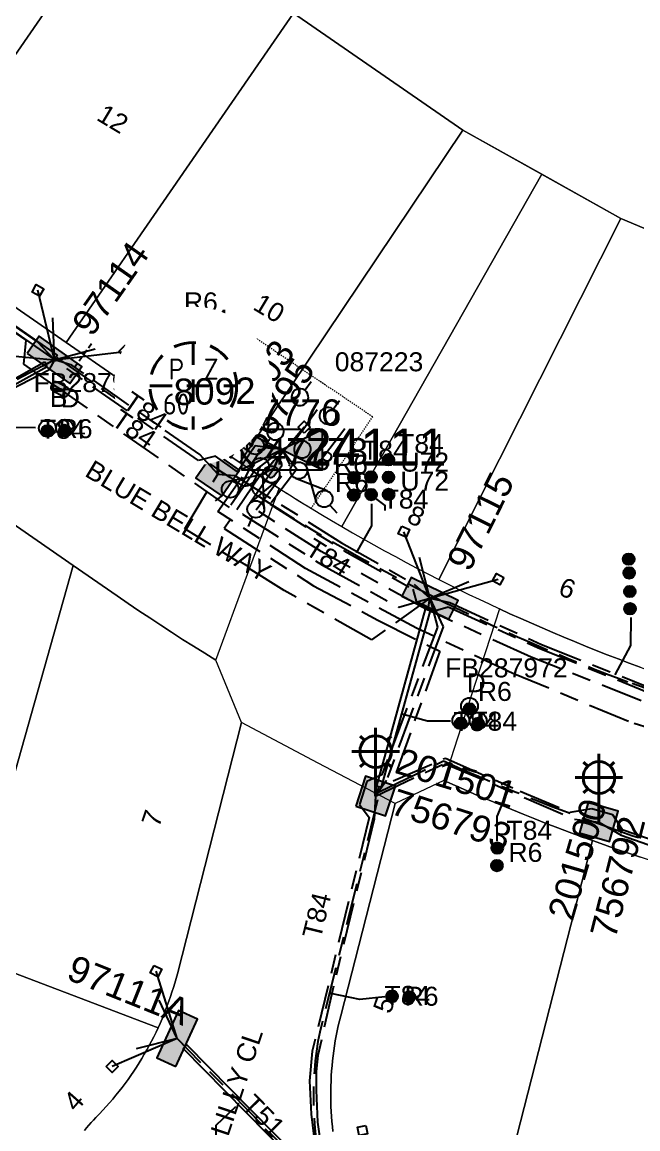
# Model space of a CAD drawing. Header units: metres. Extents: x 282960 to 285195, y 6134329 to 6136665.
# Drawn here: x 283389.7 to 283448.1, y 6135604 to 6135708.7 of the extents above; entities that cross this region are included whole.
import ezdxf
from ezdxf.enums import TextEntityAlignment as Align

# ---------------------------------------------------------------- set-up
doc = ezdxf.new("R2010")
doc.units = ezdxf.units.M
for name, pattern in [('Cable Exist UG', [8.2, 4, -1.2, 1.8, -1.2]), ('Dash', [5, 3, -2]), ('DASHED', [0.75, 0.5, -0.25]), ('HIDDEN', [0.375, 0.25, -0.125]), ('HIDDEN2', [0.1875, 0.125, -0.0625])]:
    doc.linetypes.add(name, pattern=pattern)
doc.layers.get('0').update_dxf_attribs({"color": 6})
for name, color, linetype, lineweight in [('Cadastre Land Parcels_SP_EXT', 9, 'Continuous', 5), ('Cadastre Other Property_SP_EXT', 9, 'HIDDEN', 5), ('Cadastre Roads_SP_EXT', 9, 'Continuous', 5)]:
    doc.layers.add(name, color=color, linetype=linetype, lineweight=lineweight)
for name, color, linetype in [('Duct_SP_EXT', 7, 'Continuous'), ('Equip_HV_EXT', 7, 'Continuous'), ('Equip_LV_EXT', 7, 'Continuous'), ('Equip_SL_EXT', 7, 'Continuous'), ('Equip_SP_SL_EXT', 7, 'Continuous'), ('Mains_HV_EXT', 7, 'Continuous'), ('Mains_LV_EXT', 7, 'Continuous'), ('Mains_SL_EXT', 7, 'Continuous'), ('Services_SP_EXT', 7, 'Continuous'), ('Sub_SP_EXT', 7, 'Continuous'), ('SupportsUG_SP_LV_EXT', 7, 'Continuous'), ('SupportsUG_SP_LV_SL_EXT', 7, 'Continuous'), ('Trench_SP_EXT', 7, 'Continuous')]:
    doc.layers.add(name, color=color, linetype=linetype)
doc.layers.add('UNKNOWN_FEATURES', color=1, linetype='DASHED', plot=False)
doc.styles.add('COLUMN_LABEL', font='arial.ttf')
doc.styles.add('iecARIAL', font='arial.ttf', dxfattribs={"height": 2})
doc.styles.add('IESYMBOL1', font='isocp.shx')
doc.styles.add('POLE_LABEL', font='arial.ttf')
doc.styles.add('SLCP_LABEL', font='arial.ttf', dxfattribs={"height": 3.5})
doc.styles.get("Standard").update_dxf_attribs({"font": 'arial.ttf'})
doc.styles.add('SWITCH_LABEL', font='arial.ttf', dxfattribs={"height": 2.5})

# ---------------------------------------------------------------- blocks, each defined once
blk = doc.blocks.new('SUB_PADMOUNT_EXT')
for points in [[(0, 0), (-3.84, 1.92), (-3.84, -1.92)], [(0, 0), (3.84, 1.92), (3.84, -1.92)]]:
    blk.add_hatch(color=256).paths.add_polyline_path(points)
for p, q in [((3.84, 1.92), (-3.84, -1.92)), ((-3.84, 1.92), (3.84, -1.92))]:
    blk.add_line(p, q)
blk.add_lwpolyline([(-3.84, -1.92), (3.84, -1.92), (3.84, 1.92), (-3.84, 1.92)], close=True)
for tag, height, flags, p in [('ASSET_NUM', 3.5, 8, (2, 2)), ('STREET_CODE', 0.2, 9, (1.5, 0)), ('CONSTRUCTED_VOLTAGE', 0.2, 9, (1.5, -0.2)), ('OPERATING_VOLTAGE', 0.2, 9, (1.5, -0.6)), ('ORIENTATION', 0.2, 9, (1.5, -0.8)), ('OWNED_BY', 0.2, 9, (1.5, -1)), ('NO_PHASES', 0.2, 9, (1.5, -0.4)), ('OPERATED_BY', 0.2, 9, (1.5, -1.2)), ('SECONDARY_VOLTAGE', 0.2, 9, (1.5, -1.6)), ('STATE', 0.2, 9, (1.5, -1.8)), ('MAINTAINED_BY', 0.2, 9, (1.5, -1.4)), ('PARENT', 0.2, 9, (1.5, -2)), ('SUBSTATION_TYPE', 0.2, 9, (1.5, -2.2)), ('STREETNAME', 0.2, 9, (1.5, -3)), ('SUBURB', 0.2, 9, (1.5, -3.2)), ('USAGE', 0.2, 9, (1.5, -2.4)), ('LEGEND', 0.2, 9, (1.5, -2.6)), ('LOCATION', 0.2, 9, (1.5, -2.8)), ('Z', 0.2, 1, (1.5, -3.6)), ('NOTES', 0.2, 9, (1.5, -3.4))]:
    blk.add_attdef(tag, text='', height=height, dxfattribs=dict(flags=flags)).set_placement(p, align=Align.MIDDLE_LEFT)
blk = doc.blocks.new('COLUMN_EXT')
blk.add_hatch(color=256).paths.add_polyline_path([(-1.49, 1.48), (-1.49, -1.49), (1.48, -1.49), (1.48, 1.48)])
blk.add_lwpolyline([(-1.49, -1.49), (1.48, -1.49), (1.48, 1.48), (-1.49, 1.48)], close=True)
for tag, height, style, flags, p in [('ASSET_NUM', 2.5, 'COLUMN_LABEL', 8, (2, 2)), ('STRUCTURE_PLANT_NUMBER', 0.2, 'POLE_LABEL', 9, (1.81, 0.03)), ('STREET_CODE', 0.2, 'COLUMN_LABEL', 9, (1.81, -0.2))]:
    blk.add_attdef(tag, text='', height=height, dxfattribs=dict(style=style, flags=flags)).set_placement(p, align=Align.MIDDLE_LEFT)
at = {"flags": 9}
for tag, p in [('COLUMN_TYPE', (1.81, -0.4)), ('OWNED_BY', (1.81, -0.6)), ('STATE', (1.81, -0.8)), ('USAGE', (1.81, -1)), ('STREETNAME', (1.81, -1.6)), ('SUBURB', (1.81, -1.8)), ('LEGEND', (1.81, -1.2)), ('LOCATION', (1.81, -1.4)), ('NOTES', (1.81, -2))]:
    blk.add_attdef(tag, text='', height=0.2, dxfattribs=at).set_placement(p, align=Align.MIDDLE_LEFT)
at = {"flags": 1}
blk.add_attdef('Z', (1.81, -2.35), '', height=0.2, dxfattribs=at)
blk = doc.blocks.new('PILLAR_EXT')
blk.add_hatch(color=256).paths.add_polyline_path([(-2.475, 0.99), (-2.475, -0.99), (2.475, -0.99), (2.475, 0.99)])
blk.add_lwpolyline([(-2.475, -0.99), (2.475, -0.99), (2.475, 0.99), (-2.475, 0.99)], close=True)
at = {"style": 'iecARIAL', "flags": 8}
blk.add_attdef('ASSET_NUM', (1.5, 3.5), '', height=2.5, dxfattribs=at)
for tag, p, flags in [('OWNED_BY', (0, -0.2), 9), ('STATE', (0, -0.4), 9), ('SUPPORT_TYPE', (0, -0.6), 9), ('USAGE', (0, -0.8), 9), ('LEGEND', (0, -1), 9), ('LOCATION', (0, -1.2), 9), ('STREETNAME', (0, -1.8), 9), ('SUBURB', (0, -2), 1), ('NOTES', (0, -1.4), 9), ('PARENT', (0, -1.6), 9)]:
    blk.add_attdef(tag, p, '', height=0.2, dxfattribs=dict(flags=flags))
blk = doc.blocks.new('DUCT_EXT')
blk.add_circle((0, 0.8), 0.8)
at = {"flags": 1}
blk.add_attdef('Z', (0, 0), '', height=0.2, dxfattribs=at)
at = {"flags": 9}
for tag, p in [('DUCT_CODE', (0, 0)), ('XSECT_TYPE', (0, -0.2)), ('STATE', (0, -0.6)), ('FB_REFERENCE', (0, -0.4)), ('NOTES', (0, -0.8))]:
    blk.add_attdef(tag, text='', height=0.2, dxfattribs=at).set_placement(p, align=Align.MIDDLE_LEFT)
blk = doc.blocks.new('SL_LANTERN_EXT')
at = {"lineweight": 40}
for p, q in [((0, 1.97), (0, 6.47)), ((-1.46, 5.68), (-1.06, 5.28)), ((1.46, 5.68), (1.06, 5.28)), ((-2.25, 4.22), (2.25, 4.22)), ((-1.46, 2.76), (-1.06, 3.16)), ((1.46, 2.76), (1.06, 3.16)), ((0, 0), (0, 2.72))]:
    blk.add_line(p, q, dxfattribs=at)
blk.add_circle((0, 4.22), 1.5, dxfattribs=at)
at = {"style": 'iecARIAL', "flags": 8}
blk.add_attdef('ASSET_NUM', (1.5, 1.5), '', height=2.5, dxfattribs=at)
for tag, p, height, flags in [('CONSTRUCTED_VOLTAGE', (0.98, -0.65), 0.2, 9), ('CONTROL_TYPE', (0.98, -0.85), 0.2, 9), ('LANTERN_PURPOSE', (0.98, -1.05), 0.2, 9), ('LNUMBER', (2.18, -3.25), 2.5, 8), ('OPERATING_VOLTAGE', (0.98, -1.65), 0.2, 9), ('ORIENTATION', (0.98, -1.85), 0.2, 9), ('OWNED_BY', (0.98, -2.05), 0.2, 9), ('STATE', (0.98, -2.25), 0.2, 9), ('LANTERN_TYPE', (0.98, -1.25), 0.2, 9), ('NO_PHASES', (0.98, -1.45), 0.2, 9), ('USAGE', (0.98, -2.45), 0.2, 9), ('CEXIST', (0.98, -2.65), 0.2, 9), ('CNEW', (0.98, -2.85), 0.2, 9), ('CNUMBER', (0.98, -3.05), 0.2, 9), ('CREMOVE', (0.98, -3.25), 0.2, 9), ('CREPLACE', (0.98, -3.45), 0.2, 9), ('LKINGHEIGHT', (0.98, -3.65), 0.2, 9), ('LBRACKET', (0.98, -3.85), 0.2, 9), ('LBRACKETVOCAB', (0.98, -4.05), 0.2, 9), ('LCATEGORY', (0.98, -4.25), 0.2, 9), ('LCHARGE1', (0.98, -4.45), 0.2, 9), ('LCHARGE1PERCENT', (0.98, -4.65), 0.2, 9), ('LCHARGE2', (0.98, -4.85), 0.2, 9), ('LCHARGE2PERCENT', (0.98, -5.05), 0.2, 9), ('LCHARGE3', (0.98, -5.25), 0.2, 9), ('LCHARGE3PERCENT', (0.98, -5.45), 0.2, 9), ('LEXIST', (0.98, -5.65), 0.2, 9), ('LLAMP', (0.98, -5.85), 0.2, 9), ('LLAMPVOCAB', (0.98, -6.05), 0.2, 9), ('LMAST', (0.98, -6.25), 0.2, 9), ('LMASTVOCAB', (0.98, -6.45), 0.2, 9), ('LNEW', (0.98, -6.65), 0.2, 9), ('LANTNUMBER', (0.98, -6.85), 0.2, 9), ('LOUTREACH', (0.98, -7.25), 0.2, 9), ('LOUTREACHVOCAB', (0.98, -7.45), 0.2, 9), ('LRATECODE', (0.98, -7.65), 0.2, 9), ('LREMOVE', (0.98, -7.85), 0.2, 9), ('LREPLACE', (0.98, -8.05), 0.2, 9), ('LTYPE', (0.98, -8.25), 0.2, 9), ('LTYPEVOCAB', (0.98, -8.45), 0.2, 9), ('STREETNAME', (0.98, -9.25), 0.2, 9), ('SUBURB', (0.98, -9.45), 0.2, 1), ('LEGEND', (0.98, -8.65), 0.2, 9), ('LOCATION', (0.98, -8.85), 0.2, 9), ('NOTES', (0.98, -9.05), 0.2, 9)]:
    blk.add_attdef(tag, p, '', height=height, dxfattribs=dict(flags=flags))
blk = doc.blocks.new('CCP_EXT')
at = {"flags": 9}
for tag, p in [('STATE', (0, -1.8)), ('USAGE', (0, -1.2)), ('LEGEND', (0, -1.4)), ('LIFE_SUPPORT', (0, -1.6)), ('NOTES', (0, -2))]:
    blk.add_attdef(tag, text='', height=0.2, dxfattribs=at).set_placement(p, align=Align.MIDDLE_LEFT)
blk.add_wipeout([(0, 0.57), (0.57, 0), (0, -0.57), (-0.57, 0)])
blk.add_lwpolyline([(-0.57, 0), (0, 0.57), (0.57, 0), (0, -0.57), (-0.57, 0)])
at = {"flags": 1}
blk.add_attdef('Z', (0, 0), '', height=0.2, dxfattribs=at)
at = {"flags": 9}
for tag, p in [('CCP_TYPE', (0, 0)), ('CONSTRUCTED_VOLTAGE', (0, -0.2)), ('OPERATING_VOLTAGE', (0, -0.6)), ('ORIENTATION', (0, -0.8)), ('OWNED_BY', (0, -1)), ('NO_PHASES', (0, -0.4))]:
    blk.add_attdef(tag, text='', height=0.2, dxfattribs=at).set_placement(p, align=Align.MIDDLE_LEFT)
blk = doc.blocks.new('LV_STJ_EXT')
h = blk.add_hatch(color=256)
edge = h.paths.add_edge_path()
edge.add_ellipse((-0.59, 0.13), major_axis=(0.226, 0.226), ratio=1, start_angle=45, end_angle=135)
edge.add_line((-0.91, 0.13), (-0.91, -0.13))
edge.add_ellipse((-0.59, -0.13), major_axis=(0.226, 0.226), ratio=1, start_angle=135, end_angle=225)
edge.add_line((-0.59, -0.45), (0.59, -0.45))
edge.add_ellipse((0.59, -0.13), major_axis=(-0.226, 0.226), ratio=1, start_angle=135, end_angle=225)
edge.add_line((0.91, -0.13), (0.91, 0.13))
edge.add_ellipse((0.59, 0.13), major_axis=(-0.226, 0.226), ratio=1, start_angle=225, end_angle=315)
edge.add_line((0.59, 0.45), (-0.59, 0.45))
blk.add_lwpolyline([(-0.91, 0.13), (-0.91, -0.13, 0.414214), (-0.59, -0.45), (0.59, -0.45, 0.414214), (0.91, -0.13), (0.91, 0.13, 0.414214), (0.59, 0.45), (-0.59, 0.45, 0.414214)], format="xyb", close=True)
at = {"flags": 1}
blk.add_attdef('Z', (0, 0), '', height=0.2, dxfattribs=at)
at = {"flags": 9}
for tag, p in [('ORIENTATION', (0, 0)), ('USAGE', (0, -0.2)), ('LEGEND', (0, -0.4)), ('NOTES', (0, -0.6))]:
    blk.add_attdef(tag, text='', height=0.2, dxfattribs=at).set_placement(p, align=Align.MIDDLE_LEFT)
blk = doc.blocks.new('LV_UG_DFUSE_CLOSED_EXT')
for points in [[(1, 0), (0, 0)], [(5.04, 0.73), (2.16, -0.72)], [(5.05, -0.71), (2.16, 0.72)], [(6.2, 0.01), (7.2, 0.01)]]:
    blk.add_lwpolyline(points)
for centre in [(1.8, 0), (5.4, 0.01)]:
    blk.add_circle(centre, 0.8)
at = {"flags": 9}
for tag, p in [('ACTUAL_STATUS', (0, 0)), ('CONSTRUCTED_VOLTAGE', (0, -0.2)), ('OPERATING_VOLTAGE', (0, -0.6)), ('ORIENTATION', (0, -0.8)), ('STATE', (0, -1)), ('NO_PHASES', (0, -0.4)), ('SWITCH_TYPE', (0, -1.2)), ('USAGE', (0, -1.4)), ('NOTES', (0, -1.6))]:
    blk.add_attdef(tag, text='', height=0.2, dxfattribs=at).set_placement(p, align=Align.MIDDLE_LEFT)
at = {"flags": 1}
blk.add_attdef('Z', (0, 0), '', height=0.2, dxfattribs=at)
blk = doc.blocks.new('SWG_HOLEC_SU_EXT')
blk.add_line((1.8, -2), (5.8, -2))
for points in [[(1, 0), (0, 0)], [(6.6, 0), (7.6, 0)]]:
    blk.add_lwpolyline(points)
for points in [[(1.8, -0.8, 1), (1.8, 0.8, 1)], [(5.8, -0.8, 1), (5.8, 0.8, 1)]]:
    blk.add_lwpolyline(points, format="xyb", close=True)
at = {"style": 'SWITCH_LABEL', "flags": 8}
blk.add_attdef('ASSET_NUM', text='', height=2.5, rotation=179.9544, dxfattribs=at).set_placement((-2.4, 0), align=Align.MIDDLE_LEFT)
at = {"flags": 1}
blk.add_attdef('Z', (0, 0), '', height=0.2, dxfattribs=at)
at = {"flags": 9}
for tag, p in [('ACTUAL_STATUS', (0, -0.4)), ('CONSTRUCTED_VOLTAGE', (0, -0.6)), ('OPERATING_VOLTAGE', (0, -1)), ('NO_PHASES', (0, -0.8)), ('ORIENTATION', (0, -1.2)), ('OWNED_BY', (0, -1.4)), ('STATE', (0, -1.8)), ('SWITCH_TYPE', (0, -2)), ('PARENT', (0, -1.6)), ('STREETNAME', (0, -2.6)), ('SUBURB', (0, -2.8)), ('USAGE', (0, -2.2)), ('LOCATION', (0, -2.4)), ('NOTES', (0, -3))]:
    blk.add_attdef(tag, text='', height=0.2, dxfattribs=at).set_placement(p, align=Align.MIDDLE_LEFT)
at = {"style": 'SWITCH_LABEL', "flags": 9}
blk.add_attdef('STREET_CODE', text='', height=0.2, dxfattribs=at).set_placement((0, -0.2), align=Align.MIDDLE_LEFT)
blk = doc.blocks.new('CABLE_LARGE_EXT')
h = blk.add_hatch(color=256)
edge = h.paths.add_edge_path()
edge.add_arc((0, 0.55), 0.55, 0, 360)
blk.add_circle((0, 0.55), 0.55)
at = {"flags": 1}
blk.add_attdef('Z', (0, 0), '', height=0.2, dxfattribs=at)
at = {"flags": 9}
for tag, p in [('COND_CODE', (0, 0)), ('STATE', (0, -0.4)), ('XSECT_SIZE', (0, -0.6)), ('FB_REFERENCE', (0, -0.2)), ('NOTES', (0, -0.8))]:
    blk.add_attdef(tag, text='', height=0.2, dxfattribs=at).set_placement(p, align=Align.MIDDLE_LEFT)
blk = doc.blocks.new('SLCP_ZELL_EXT')
blk.add_wipeout([(-0.24, 7.5), (-0.71, 7.47), (-1.17, 7.41), (-1.64, 7.32), (-2.09, 7.21), (-2.54, 7.06), (-2.98, 6.89), (-3.41, 6.69), (-3.82, 6.46), (-4.22, 6.21), (-4.6, 5.93), (-4.96, 5.63), (-5.31, 5.31), (-5.63, 4.96), (-5.93, 4.6), (-6.21, 4.22), (-6.46, 3.82), (-6.69, 3.41), (-6.89, 2.98), (-7.06, 2.54), (-7.21, 2.09), (-7.32, 1.64), (-7.41, 1.17), (-7.47, 0.71), (-7.5, 0.24), (-7.5, -0.24), (-7.47, -0.71), (-7.41, -1.17), (-7.32, -1.64), (-7.21, -2.09), (-7.06, -2.54), (-6.89, -2.98), (-6.69, -3.41), (-6.46, -3.82), (-6.21, -4.22), (-5.93, -4.6), (-5.63, -4.96), (-5.31, -5.31), (-4.96, -5.63), (-4.6, -5.93), (-4.22, -6.21), (-3.82, -6.46), (-3.41, -6.69), (-2.98, -6.89), (-2.54, -7.06), (-2.09, -7.21), (-1.64, -7.32), (-1.17, -7.41), (-0.71, -7.47), (-0.24, -7.5), (0.24, -7.5), (0.71, -7.47), (1.17, -7.41), (1.64, -7.32), (2.09, -7.21), (2.54, -7.06), (2.98, -6.89), (3.41, -6.69), (3.82, -6.46), (4.22, -6.21), (4.6, -5.93), (4.96, -5.63), (5.31, -5.31), (5.63, -4.96), (5.93, -4.6), (6.21, -4.22), (6.46, -3.82), (6.69, -3.41), (6.89, -2.98), (7.06, -2.54), (7.21, -2.09), (7.32, -1.64), (7.41, -1.17), (7.47, -0.71), (7.5, -0.24), (7.5, 0.24), (7.47, 0.71), (7.41, 1.17), (7.32, 1.64), (7.21, 2.09), (7.06, 2.54), (6.89, 2.98), (6.69, 3.41), (6.46, 3.82), (6.21, 4.22), (5.93, 4.6), (5.63, 4.96), (5.31, 5.31), (4.96, 5.63), (4.6, 5.93), (4.22, 6.21), (3.82, 6.46), (3.41, 6.69), (2.98, 6.89), (2.54, 7.06), (2.09, 7.21), (1.64, 7.32), (1.17, 7.41), (0.71, 7.47), (0.24, 7.5)])
at = {"linetype": 'Dash', "lineweight": 40, "ltscale": 0.7}
for p, q in [((0, 4.11), (0, -4.11)), ((-4.11, 0), (4.11, 0))]:
    blk.add_line(p, q, dxfattribs=at)
blk.add_circle((0, 0), 4.11, dxfattribs=at)
at = {"lineweight": 40, "style": 'IESYMBOL1'}
for s, p in [('P', (-1.6, 0)), ('Z', (1.7, 0)), ('60', (-1.61, -3.31))]:
    blk.add_text(s, height=2, dxfattribs=at).set_placement(p, align=Align.BOTTOM_CENTER)
at = {"style": 'SLCP_LABEL'}
for tag, height, flags, p in [('ASSET_NUM', 2.5, 8, (2, 2)), ('STREET_CODE', 0.2, 9, (0, -0.2))]:
    blk.add_attdef(tag, text='', height=height, dxfattribs=dict(at, flags=flags)).set_placement(p, align=Align.MIDDLE_LEFT)
at = {"flags": 1}
blk.add_attdef('Z', (0, 0), '', height=0.2, dxfattribs=at)
at = {"flags": 9}
for tag, p in [('CONSTRUCTED_VOLTAGE', (0, -0.4)), ('CONTROL_TYPE', (0, -0.6)), ('OPERATING_VOLTAGE', (0, -1)), ('NO_PHASES', (0, -0.8)), ('ORIENTATION', (0, -1.2)), ('OWNED_BY', (0, -1.4)), ('STATE', (0, -2)), ('USAGE', (0, -1.6)), ('LOCATION', (0, -1.8)), ('NOTES', (0, -2.2))]:
    blk.add_attdef(tag, text='', height=0.2, dxfattribs=at).set_placement(p, align=Align.MIDDLE_LEFT)

msp = doc.modelspace()

# ---------------------------------------------------------------- linework, layer by layer
at = {"layer": 'Cadastre Land Parcels_SP_EXT', "linetype": 'Continuous'}
for points in [[(283361.88, 6135700.54), (283377.9, 6135689.47), (283399.46, 6135720.68), (283383.44, 6135731.75), (283361.88, 6135700.54)], [(283377.9, 6135689.47), (283393.91, 6135678.39), (283415.47, 6135709.6), (283399.46, 6135720.68), (283377.9, 6135689.47)], [(283431.49, 6135698.52), (283415.47, 6135709.6), (283393.91, 6135678.39), (283408.4, 6135668.37), (283409.37, 6135667.7), (283410.36, 6135667.04), (283431.49, 6135698.52)], [(283438.99, 6135694.33), (283431.49, 6135698.52), (283410.36, 6135667.04), (283411.29, 6135666.42), (283412.22, 6135665.8), (283413.16, 6135665.19), (283414.1, 6135664.59), (283415.08, 6135663.97), (283416.07, 6135663.36), (283417.06, 6135662.75), (283418.05, 6135662.15), (283419.05, 6135661.56), (283420.05, 6135660.97), (283438.99, 6135694.33)], [(283446.48, 6135690.13), (283438.99, 6135694.33), (283420.05, 6135660.97), (283421.05, 6135660.39), (283422.06, 6135659.81), (283423.07, 6135659.24), (283424.09, 6135658.68), (283425.11, 6135658.13), (283426.13, 6135657.58), (283427.16, 6135657.04), (283428.19, 6135656.51), (283429.22, 6135655.98), (283446.48, 6135690.13)], [(283462.33, 6135683.48), (283446.48, 6135690.13), (283429.22, 6135655.98), (283430.17, 6135655.5), (283431.12, 6135655.03), (283432.08, 6135654.56), (283433.04, 6135654.1), (283434, 6135653.65), (283434.97, 6135653.2), (283435.97, 6135652.73), (283436.99, 6135652.27), (283438, 6135651.82), (283439.02, 6135651.38), (283440.04, 6135650.94), (283441.07, 6135650.51), (283442.09, 6135650.09), (283443.12, 6135649.67), (283444.15, 6135649.25), (283445.19, 6135648.85), (283446.22, 6135648.45), (283447.26, 6135648.06), (283448.3, 6135647.67), (283449.35, 6135647.29), (283462.33, 6135683.48)], [(283368.29, 6135626.52), (283384.18, 6135620.51), (283394.58, 6135657.3), (283378.95, 6135668.11), (283369.46, 6135631.11), (283368.29, 6135626.52)], [(283402.82, 6135613.94), (283403, 6135614.36), (283403.17, 6135614.77), (283403.34, 6135615.19), (283403.5, 6135615.62), (283403.65, 6135616.04), (283403.8, 6135616.47), (283403.94, 6135616.9), (283404.08, 6135617.33), (283404.21, 6135617.76), (283404.33, 6135618.2), (283404.45, 6135618.64), (283410.54, 6135642.42), (283408.1, 6135648.34), (283407.04, 6135648.98), (283405.99, 6135649.64), (283404.95, 6135650.3), (283403.9, 6135650.97), (283402.87, 6135651.64), (283401.83, 6135652.33), (283400.8, 6135653.01), (283399.78, 6135653.71), (283398.76, 6135654.41), (283394.58, 6135657.3), (283384.18, 6135620.51), (283402.63, 6135613.53), (283402.82, 6135613.94)], [(283456.88, 6135605.31), (283461, 6135625.95), (283459.83, 6135626.25), (283458.67, 6135626.56), (283457.52, 6135626.88), (283456.36, 6135627.21), (283455.21, 6135627.54), (283454.05, 6135627.88), (283452.9, 6135628.23), (283451.76, 6135628.58), (283450.61, 6135628.94), (283449.47, 6135629.31), (283448.33, 6135629.68), (283447.19, 6135630.06), (283446.05, 6135630.45), (283444.92, 6135630.85), (283443.79, 6135631.25), (283434.59, 6135595.37), (283453.93, 6135590.52), (283456.88, 6135605.31)]]:
    msp.add_lwpolyline(points, close=True, dxfattribs=at)
for points in [[(283415.47, 6135709.6), (283431.49, 6135698.52), (283446.48, 6135690.13), (283462.33, 6135683.48)], [(283415.47, 6135709.6), (283431.49, 6135698.52), (283446.48, 6135690.13), (283462.33, 6135683.48)], [(283434.59, 6135595.37), (283443.79, 6135631.25), (283443.79, 6135631.25), (283442.69, 6135631.65), (283441.59, 6135632.05), (283440.5, 6135632.47), (283439.41, 6135632.88), (283438.32, 6135633.31), (283437.23, 6135633.74), (283436.15, 6135634.18), (283435.07, 6135634.62), (283433.99, 6135635.07), (283432.91, 6135635.53), (283431.84, 6135635.99), (283430.77, 6135636.46), (283429.7, 6135636.94), (283425.08, 6135634.75), (283419.93, 6135614.64), (283419.81, 6135614.17), (283419.7, 6135613.71), (283419.6, 6135613.24), (283419.51, 6135612.77), (283419.42, 6135612.29), (283419.35, 6135611.82), (283419.28, 6135611.35), (283419.21, 6135610.87), (283419.16, 6135610.39), (283419.11, 6135609.92), (283419.07, 6135609.44), (283419.04, 6135608.96), (283419.02, 6135608.48), (283419, 6135608), (283418.99, 6135607.52), (283418.99, 6135607.04), (283419, 6135606.56), (283419.01, 6135606.08), (283419.03, 6135605.6), (283419.06, 6135605.12), (283419.1, 6135604.65), (283419.14, 6135604.17), (283419.2, 6135603.69)], [(283395.65, 6135603.79), (283395.85, 6135604.05), (283396.06, 6135604.3), (283396.28, 6135604.55), (283396.51, 6135604.79), (283396.73, 6135605.03), (283397.06, 6135605.37), (283397.39, 6135605.71), (283397.71, 6135606.06), (283398.02, 6135606.42), (283398.33, 6135606.77), (283398.63, 6135607.14), (283398.93, 6135607.51), (283399.22, 6135607.88), (283399.5, 6135608.26), (283399.78, 6135608.64), (283400.05, 6135609.02), (283400.32, 6135609.41), (283400.58, 6135609.81), (283400.83, 6135610.21), (283401.08, 6135610.61), (283401.32, 6135611.02), (283401.55, 6135611.43), (283401.78, 6135611.84), (283402, 6135612.26), (283402.22, 6135612.68), (283402.43, 6135613.1), (283402.63, 6135613.53), (283384.18, 6135620.51)]]:
    msp.add_lwpolyline(points, dxfattribs=at)
at = {"layer": 'Cadastre Roads_SP_EXT', "linetype": 'Continuous'}
msp.add_lwpolyline([(283448.3, 6135647.67), (283447.26, 6135648.06), (283446.22, 6135648.45), (283445.19, 6135648.85), (283444.15, 6135649.25), (283443.12, 6135649.67), (283442.09, 6135650.09), (283441.07, 6135650.51), (283440.04, 6135650.94), (283439.02, 6135651.38), (283438, 6135651.82), (283436.99, 6135652.27), (283435.97, 6135652.73), (283434.97, 6135653.2), (283432.32, 6135645.05), (283429.7, 6135636.94), (283430.77, 6135636.46), (283431.84, 6135635.99), (283432.91, 6135635.53), (283433.99, 6135635.07), (283435.07, 6135634.62), (283436.15, 6135634.18), (283437.23, 6135633.74), (283438.32, 6135633.31), (283439.41, 6135632.88), (283440.5, 6135632.47), (283441.59, 6135632.05), (283442.69, 6135631.65), (283443.79, 6135631.25), (283444.92, 6135630.85), (283446.05, 6135630.45), (283447.19, 6135630.06), (283448.33, 6135629.68)], dxfattribs=at)
at = {"layer": 'Duct_SP_EXT'}
for p, q in [((283380.8, 6135670.4), (283391.87, 6135676.56)), ((283391.87, 6135676.56), (283391.99, 6135676.35)), ((283392.82, 6135676.81), (283392.96, 6135677.01)), ((283393.09, 6135677.21), (283392.96, 6135677.01)), ((283381.03, 6135669.98), (283392.11, 6135676.14)), ((283392.11, 6135676.14), (283391.99, 6135676.35)), ((283423.35, 6135636.42), (283427.98, 6135653.17)), ((283423.81, 6135636.29), (283428.44, 6135653.04)), ((283427.98, 6135653.17), (283428.21, 6135653.1)), ((283428.44, 6135653.04), (283428.21, 6135653.1)), ((283423.35, 6135636.42), (283423.58, 6135636.35)), ((283423.81, 6135636.29), (283423.58, 6135636.35)), ((283405.01, 6135611.57), (283405.18, 6135611.74)), ((283417.09, 6135599.32), (283405.01, 6135611.57)), ((283405.35, 6135611.91), (283405.18, 6135611.74)), ((283417.43, 6135599.66), (283405.35, 6135611.91))]:
    msp.add_line(p, q, dxfattribs=at)
for points in [[(283404.08, 6135676.62), (283404.06, 6135673.79), (283402.09, 6135670.95)], [(283391.01, 6135670.34), (283388.04, 6135670.35), (283386.67, 6135672.87)], [(283422.85, 6135663.13), (283422.84, 6135661.06), (283421.41, 6135658.49)], [(283424.13, 6135662.5), (283424.13, 6135662.97), (283423.27, 6135663.62)], [(283447.41, 6135652.37), (283447.39, 6135649.73), (283445.91, 6135646.93)], [(283430.33, 6135642.55), (283428.15, 6135642.56), (283425.97, 6135643.16), (283425.8, 6135643.23)], [(283434.77, 6135631.21), (283434.77, 6135633.54), (283435.83, 6135636.08)], [(283424.12, 6135616.44), (283421.74, 6135616.19), (283419, 6135616.78)], [(283408.13, 6135601.88), (283408.14, 6135604.3), (283409.99, 6135606.07)]]:
    msp.add_lwpolyline(points, dxfattribs=at)
at = {"layer": 'Mains_LV_EXT', "linetype": 'Cable Exist UG'}
for points in [[(283392.8, 6135676.76), (283392.26, 6135675.8), (283380.17, 6135669.46)], [(283388.76, 6135677.14), (283392.8, 6135676.76)], [(283418.2, 6135598.54), (283404.42, 6135612.51)]]:
    msp.add_lwpolyline(points, dxfattribs=at)
at = {"layer": 'Mains_SL_EXT', "linetype": 'Cable Exist UG'}
for points in [[(283392.8, 6135676.76), (283380.87, 6135670.5), (283380.17, 6135669.46)], [(283428.39, 6135654.19), (283429.63, 6135651.5), (283424.27, 6135636.94), (283423.24, 6135635.46)], [(283428.39, 6135654.19), (283430.28, 6135653.78), (283438.97, 6135649.81), (283448.95, 6135645.85), (283461.63, 6135641.75), (283472.14, 6135639.34), (283473.34, 6135638.53)], [(283423.24, 6135635.46), (283429.78, 6135638.56), (283442.1, 6135633.29), (283444.4, 6135633)], [(283444.4, 6135633), (283446.51, 6135631.75), (283452.03, 6135629.84), (283458.05, 6135628.25), (283461.44, 6135627.85)]]:
    msp.add_lwpolyline(points, dxfattribs=at)
at = {"layer": 'Trench_SP_EXT', "linetype": 'Cable Exist UG'}
for points in [[(283392.8, 6135676.76), (283392.63, 6135680.88)], [(283392.8, 6135676.76), (283397.24, 6135677.96)], [(283391.63, 6135676.15), (283392.8, 6135676.76)], [(283428.39, 6135654.19), (283427.23, 6135658.7)], [(283428.39, 6135654.19), (283432.57, 6135655.99)], [(283428.21, 6135653.1), (283428.39, 6135654.19)], [(283423.24, 6135635.46), (283423.58, 6135636.35)], [(283404.42, 6135612.51), (283402.44, 6135616.75)], [(283404.42, 6135612.51), (283399.97, 6135611.39)], [(283405.44, 6135611.47), (283404.42, 6135612.51)]]:
    msp.add_lwpolyline(points, dxfattribs=at)
for points in [[(283408.47, 6135666.27), (283409.41, 6135665.64), (283410.55, 6135664.87), (283410.55, 6135664.87, 0.360392), (283411.82, 6135665.47)], [(283473.28, 6135638.76, -0.035469), (283448.78, 6135645.69), (283448.78, 6135645.69), (283447.55, 6135646.13), (283447.55, 6135646.13, -0.029008), (283428.46, 6135654.47)], [(283423.1, 6135635.64), (283424.35, 6135636.24), (283429.68, 6135638.8), (283430.4, 6135638.47), (283430.4, 6135638.47, 0.01947), (283444.36, 6135632.85)], [(283444.36, 6135632.85, 0.023104), (283461.42, 6135627.58)]]:
    msp.add_lwpolyline(points, format="xyb", dxfattribs=at)
at = {"layer": 'UNKNOWN_FEATURES'}
msp.add_lwpolyline([(283396.31, 6135678.28), (283394.78, 6135676.13)], dxfattribs=at)

# ---------------------------------------------------------------- block references
at = {"layer": 'Duct_SP_EXT'}
for name, p in [('CABLE_LARGE_EXT', (283404.13, 6135680.34)), ('CABLE_LARGE_EXT', (283404.03, 6135678.67)), ('CABLE_LARGE_EXT', (283404.07, 6135676.92)), ('DUCT_EXT', (283392.13, 6135669.49)), ('CABLE_LARGE_EXT', (283392.13, 6135669.49)), ('DUCT_EXT', (283393.78, 6135669.51)), ('CABLE_LARGE_EXT', (283393.79, 6135669.53)), ('CABLE_LARGE_EXT', (283424.46, 6135666.75)), ('CABLE_LARGE_EXT', (283421.18, 6135665.06)), ('CABLE_LARGE_EXT', (283422.81, 6135665.12)), ('CABLE_LARGE_EXT', (283424.46, 6135665.1)), ('CABLE_LARGE_EXT', (283421.17, 6135663.41)), ('CABLE_LARGE_EXT', (283422.82, 6135663.46)), ('CABLE_LARGE_EXT', (283424.47, 6135663.47)), ('CABLE_LARGE_EXT', (283447.23, 6135657.34)), ('CABLE_LARGE_EXT', (283447.27, 6135656.04)), ('CABLE_LARGE_EXT', (283447.33, 6135654.28)), ('CABLE_LARGE_EXT', (283447.35, 6135652.65)), ('DUCT_EXT', (283432.14, 6135643.17)), ('CABLE_LARGE_EXT', (283432.14, 6135643.17)), ('DUCT_EXT', (283431.31, 6135641.81)), ('CABLE_LARGE_EXT', (283431.31, 6135641.81)), ('DUCT_EXT', (283432.96, 6135641.79)), ('CABLE_LARGE_EXT', (283432.96, 6135641.79)), ('CABLE_LARGE_EXT', (283434.77, 6135629.99)), ('CABLE_LARGE_EXT', (283434.74, 6135628.33)), ('CABLE_LARGE_EXT', (283424.8, 6135615.95)), ('CABLE_LARGE_EXT', (283426.44, 6135615.9))]:
    msp.add_blockref(name, p, dxfattribs=at)
at = {"layer": 'Equip_LV_EXT'}
for name, p, rotation in [('LV_STJ_EXT', (283393.35, 6135673.98), 332.1857061688447), ('LV_UG_DFUSE_CLOSED_EXT', (283413.63, 6135668.34), 171.1506833909583), ('LV_UG_DFUSE_CLOSED_EXT', (283413.76, 6135667.77), 217.1073526668306), ('LV_UG_DFUSE_CLOSED_EXT', (283414.76, 6135667.63), 311.7357808640536), ('LV_UG_DFUSE_CLOSED_EXT', (283414.08, 6135667.55), 245.865656115049), ('LV_STJ_EXT', (283413.58, 6135666.47), 231.7273943942971)]:
    msp.add_blockref(name, p, dxfattribs=dict(at, rotation=rotation))
at = {"layer": 'Equip_SP_SL_EXT'}
ref = msp.add_blockref('SL_LANTERN_EXT', (283408.28, 6135665.95), dxfattribs=at)
ref.add_attrib('ASSET_NUM', '201503', dxfattribs={"layer": '0', "height": 2.5, "rotation": 55.8155, "style": 'iecARIAL'}).set_placement((283409.78, 6135667.45), align=Align.BOTTOM_LEFT)
ref = msp.add_blockref('SL_LANTERN_EXT', (283423.24, 6135635.46), dxfattribs=at)
ref.add_attrib('ASSET_NUM', '201501', dxfattribs={"layer": '0', "height": 2.5, "rotation": 343.0392, "style": 'iecARIAL'}).set_placement((283424.74, 6135636.96), align=Align.BOTTOM_LEFT)
ref = msp.add_blockref('SL_LANTERN_EXT', (283444.4, 6135633), dxfattribs=at)
ref.add_attrib('ASSET_NUM', '201500', dxfattribs={"layer": '0', "height": 2.5, "rotation": 73.7077, "style": 'iecARIAL'}).set_placement((283445.9, 6135634.5), align=Align.BOTTOM_RIGHT)
at = {"layer": 'Sub_SP_EXT'}
ref = msp.add_blockref('SUB_PADMOUNT_EXT', (283414.37, 6135668.26), dxfattribs=at)
ref.add_attrib('ASSET_NUM', '24111', dxfattribs={"layer": '0', "height": 3.5}).set_placement((283416.37, 6135668.51), align=Align.MIDDLE_LEFT)
at = {"layer": 'SupportsUG_SP_LV_EXT'}
ref = msp.add_blockref('PILLAR_EXT', (283392.8, 6135676.76), dxfattribs=dict(at, rotation=324.7652878072042))
ref.add_attrib('ASSET_NUM', '97114', dxfattribs={"layer": '0', "height": 2.5, "rotation": 55.0726, "style": 'iecARIAL'}).set_placement((283394.3, 6135680.26), align=Align.TOP_LEFT)
ref = msp.add_blockref('PILLAR_EXT', (283428.39, 6135654.19), dxfattribs=dict(at, rotation=333.7723878610682))
ref.add_attrib('ASSET_NUM', '97115', dxfattribs={"layer": '0', "height": 2.5, "rotation": 63.5491, "style": 'iecARIAL'}).set_placement((283429.89, 6135657.69), align=Align.TOP_LEFT)
ref = msp.add_blockref('PILLAR_EXT', (283404.42, 6135612.51), dxfattribs=dict(at, rotation=65.40856067017141))
ref.add_attrib('ASSET_NUM', '97111A', dxfattribs={"layer": '0', "height": 2.5, "rotation": 338.1508, "style": 'iecARIAL'}).set_placement((283405.92, 6135616.01), align=Align.TOP_RIGHT)
at = {"layer": 'SupportsUG_SP_LV_SL_EXT'}
ref = msp.add_blockref('COLUMN_EXT', (283408.28, 6135665.95), dxfattribs=dict(at, rotation=55.59574888358723))
ref.add_attrib('ASSET_NUM', '756795', dxfattribs={"layer": '0', "height": 2.5, "rotation": 57.4925, "style": 'COLUMN_LABEL'}).set_placement((283410.28, 6135666.7), align=Align.MIDDLE_LEFT)
ref = msp.add_blockref('COLUMN_EXT', (283423.24, 6135635.46), dxfattribs=dict(at, rotation=341.7645325853549))
ref.add_attrib('ASSET_NUM', '756793', dxfattribs={"layer": '0', "height": 2.5, "rotation": 342.3428, "style": 'COLUMN_LABEL'}).set_placement((283425.24, 6135636.21), align=Align.TOP_LEFT)
ref = msp.add_blockref('COLUMN_EXT', (283444.4, 6135633), dxfattribs=dict(at, rotation=254.1072398535623))
ref.add_attrib('ASSET_NUM', '756792', dxfattribs={"layer": '0', "height": 2.5, "rotation": 75.7355, "style": 'COLUMN_LABEL'}).set_placement((283446.4, 6135633.75), align=Align.TOP_RIGHT)

# ---------------------------------------------------------------- texts
at = {"layer": 'Cadastre Land Parcels_SP_EXT'}
for s, rotation, p in [('12', 329.0766, (283396.68, 6135699.53)), ('10', 329.0697, (283411.5, 6135681.6)), ('8', 331.5948, (283417.36, 6135666.76)), ('8', 334.7029, (283426.07, 6135661.46)), ('6', 339.2442, (283440.44, 6135654.55)), ('7', 71.1206, (283402.7, 6135632.4)), ('5', 71.1221, (283424.64, 6135614.75)), ('4', 48.4835, (283394.84, 6135605.48))]:
    msp.add_text(s, height=1.8, rotation=rotation, dxfattribs=at).set_placement(p)
at = {"layer": 'Cadastre Other Property_SP_EXT'}
msp.add_text('087223', height=1.8, dxfattribs=at).set_placement((283419.37, 6135675.68))
at = {"layer": 'Cadastre Roads_SP_EXT'}
for s, rotation, p in [('BLUE BELL WAY', 329.0817, (283395.57, 6135665.82)), ('ROCK LILLY CL', 71.512, (283406.74, 6135595.59))]:
    msp.add_text(s, height=1.8, rotation=rotation, dxfattribs=at).set_placement(p)
at = {"layer": 'Duct_SP_EXT'}
for s, p in [('R6', (283405.07, 6135681.35)), ('T84', (283404.98, 6135679.72)), ('T84', (283405.16, 6135678.01)), ('FB287972', (283390.83, 6135673.71)), ('B', (283392.36, 6135672.31)), ('D', (283393.4, 6135672.26)), ('T84', (283391.43, 6135669.29)), ('R6', (283393.2, 6135669.35)), ('T84', (283421.95, 6135667.31)), ('T84', (283425.37, 6135667.93)), ('U72', (283425.59, 6135666.18)), ('R6', (283419.29, 6135665.97)), ('R6', (283419.38, 6135664.25)), ('U72', (283425.59, 6135664.38)), ('T84', (283423.9, 6135662.68)), ('FB287972', (283429.83, 6135646.7)), ('D', (283431.87, 6135645.29)), ('R6', (283432.93, 6135644.47)), ('T84', (283430.61, 6135641.62)), ('T84', (283432.31, 6135641.65)), ('T84', (283435.64, 6135631.32)), ('R6', (283435.83, 6135629.23)), ('T84', (283424.08, 6135615.69)), ('R6', (283425.99, 6135615.61))]:
    msp.add_text(s, height=1.8, dxfattribs=at).set_placement(p)
at = {"layer": 'Mains_LV_EXT'}
for s, rotation, p in [('T84', 327.7244, (283416.43, 6135658.45)), ('T84', 76.2706, (283418.02, 6135621.84)), ('T51', 314.7347, (283410.48, 6135606.11))]:
    msp.add_text(s, height=1.8, rotation=rotation, dxfattribs=at).set_placement(p)

# ---------------------------------------------------------------- next in the draw order: block references
at = {"layer": 'Services_SP_EXT'}
for p, rotation in [((283391.23, 6135683.33), 194.73068976439), ((283416.47, 6135670.4), 90.0000000000002), ((283425.92, 6135660.49), 291.7723876742456), ((283434.85, 6135656), 195.7723875855836), ((283402.43, 6135618.89), 287.4085607675367), ((283422, 6135603.8), 235.4716579765906)]:
    msp.add_blockref('CCP_EXT', p, dxfattribs=dict(at, rotation=rotation))
for p in [(283399.48, 6135677.55), (283398.26, 6135609.85)]:
    msp.add_blockref('CCP_EXT', p, dxfattribs=at)

# ---------------------------------------------------------------- next in the draw order: linework, layer by layer
at = {"layer": 'Cadastre Other Property_SP_EXT', "linetype": 'HIDDEN2'}
msp.add_lwpolyline([(283422.96, 6135671.37), (283411.86, 6135678.82), (283405.96, 6135670.06), (283410.36, 6135667.04), (283410.36, 6135667.04, 0.011643), (283417.14, 6135662.7), (283417.14, 6135662.7), (283422.96, 6135671.37)], format="xyb", close=True, dxfattribs=at)
at = {"layer": 'Cadastre Roads_SP_EXT', "linetype": 'Continuous'}
for points in [[(283378.95, 6135668.11), (283394.58, 6135657.3), (283398.76, 6135654.41), (283399.78, 6135653.71), (283400.8, 6135653.01), (283401.83, 6135652.33), (283402.87, 6135651.64), (283403.9, 6135650.97), (283404.95, 6135650.3), (283405.99, 6135649.64), (283407.04, 6135648.98), (283408.1, 6135648.34), (283411.1, 6135656.46), (283411.1, 6135656.46), (283414.1, 6135664.59), (283413.16, 6135665.19), (283412.22, 6135665.8), (283411.29, 6135666.42), (283410.36, 6135667.04), (283409.37, 6135667.7), (283408.4, 6135668.37), (283393.91, 6135678.39), (283377.9, 6135689.47)], [(283419.2, 6135603.69), (283419.14, 6135604.17), (283419.1, 6135604.65), (283419.06, 6135605.12), (283419.03, 6135605.6), (283419.01, 6135606.08), (283419, 6135606.56), (283418.99, 6135607.04), (283418.99, 6135607.52), (283419, 6135608), (283419.02, 6135608.48), (283419.04, 6135608.96), (283419.07, 6135609.44), (283419.11, 6135609.92), (283419.16, 6135610.39), (283419.21, 6135610.87), (283419.28, 6135611.35), (283419.35, 6135611.82), (283419.42, 6135612.29), (283419.51, 6135612.77), (283419.6, 6135613.24), (283419.7, 6135613.71), (283419.81, 6135614.17), (283419.93, 6135614.64), (283425.08, 6135634.75), (283417.81, 6135638.58), (283410.54, 6135642.42), (283404.45, 6135618.64), (283404.33, 6135618.2), (283404.21, 6135617.76), (283404.08, 6135617.33), (283403.94, 6135616.9), (283403.8, 6135616.47), (283403.65, 6135616.04), (283403.5, 6135615.62), (283403.34, 6135615.19), (283403.17, 6135614.77), (283403, 6135614.36), (283402.82, 6135613.94), (283402.63, 6135613.53), (283402.43, 6135613.1), (283402.22, 6135612.68), (283402, 6135612.26), (283401.78, 6135611.84), (283401.55, 6135611.43), (283401.32, 6135611.02), (283401.08, 6135610.61), (283400.83, 6135610.21), (283400.58, 6135609.81), (283400.32, 6135609.41), (283400.05, 6135609.02), (283399.78, 6135608.64), (283399.5, 6135608.26), (283399.22, 6135607.88), (283398.93, 6135607.51), (283398.63, 6135607.14), (283398.33, 6135606.77), (283398.02, 6135606.42), (283397.71, 6135606.06), (283397.39, 6135605.71), (283397.06, 6135605.37), (283396.73, 6135605.03), (283396.51, 6135604.79), (283396.28, 6135604.55), (283396.06, 6135604.3), (283395.85, 6135604.05), (283395.65, 6135603.79)]]:
    msp.add_lwpolyline(points, dxfattribs=at)
at = {"layer": 'Duct_SP_EXT'}
for p, q in [((283392.82, 6135676.81), (283376.81, 6135687.89)), ((283393.09, 6135677.21), (283377.08, 6135688.29))]:
    msp.add_line(p, q, dxfattribs=at)
at = {"layer": 'Mains_LV_EXT', "linetype": 'Cable Exist UG'}
for points in [[(283393.35, 6135673.98), (283392.75, 6135674.38), (283392.75, 6135674.38), (283389.9, 6135676.35), (283390.12, 6135678.62), (283390.12, 6135678.62), (283376.78, 6135687.85), (283362.9, 6135697.49), (283360.82, 6135698.91)], [(283428.39, 6135654.19), (283422.86, 6135650.26), (283414.58, 6135654.92), (283405.16, 6135660.77), (283408.28, 6135665.95)], [(283428.39, 6135654.19), (283429.1, 6135651.46), (283423.82, 6135637.47), (283422.41, 6135636.84), (283421.71, 6135634.65), (283422.62, 6135633.44), (283417.23, 6135611.31), (283416.96, 6135608.49), (283417.14, 6135605.36), (283417.51, 6135602.21), (283417.86, 6135600.31), (283418.2, 6135598.54)]]:
    msp.add_lwpolyline(points, dxfattribs=at)
at = {"layer": 'Mains_SL_EXT', "linetype": 'Cable Exist UG'}
for points in [[(283392.8, 6135676.76), (283391.21, 6135678.47), (283391.21, 6135678.47), (283377.06, 6135688.25), (283362.93, 6135698.06), (283360.82, 6135698.91)], [(283408.28, 6135665.95), (283409.9, 6135665.8), (283420, 6135659.45), (283426.9, 6135655.52), (283428.39, 6135654.19)], [(283423.24, 6135635.46), (283423.09, 6135633.26), (283419.25, 6135617.47), (283417.76, 6135610.9), (283417.61, 6135609.38), (283417.59, 6135607.61), (283417.74, 6135604.58), (283418.3, 6135600.69), (283418.2, 6135598.54)]]:
    msp.add_lwpolyline(points, dxfattribs=at)
at = {"layer": 'Services_SP_EXT'}
for points in [[(283392.8, 6135676.76), (283391.24, 6135683.35)], [(283392.8, 6135676.76), (283399.48, 6135677.55)], [(283416.47, 6135670.4), (283414.08, 6135667.55)], [(283428.39, 6135654.19), (283425.92, 6135660.49)], [(283428.39, 6135654.19), (283434.85, 6135656)], [(283404.42, 6135612.51), (283402.43, 6135618.89)], [(283404.42, 6135612.51), (283398.26, 6135609.85)]]:
    msp.add_lwpolyline(points, dxfattribs=at)
at = {"layer": 'Trench_SP_EXT', "linetype": 'Cable Exist UG'}
msp.add_lwpolyline([(283392.96, 6135677.01), (283407.44, 6135666.98), (283408.43, 6135666.3), (283408.47, 6135666.27)], dxfattribs=at)
for points in [[(283428.46, 6135654.47, -0.026217), (283412.14, 6135663.86), (283412.14, 6135663.86, -0.288148), (283411.5, 6135664.65), (283411.5, 6135664.65), (283412.32, 6135666.69)], [(283423.43, 6135635.12), (283417.94, 6135613.12), (283417.94, 6135613.12, 0.115988), (283418.47, 6135598.61)]]:
    msp.add_lwpolyline(points, format="xyb", dxfattribs=at)

# ---------------------------------------------------------------- next in the draw order: block references
at = {"layer": 'Equip_HV_EXT'}
ref = msp.add_blockref('SWG_HOLEC_SU_EXT', (283412.69, 6135668.52), dxfattribs=dict(at, rotation=54.38151016479466))
ref.add_attrib('ASSET_NUM', '47776', dxfattribs={"layer": '0', "height": 2.5, "style": 'SWITCH_LABEL'}).set_placement((283410.29, 6135669.77), align=Align.BOTTOM_LEFT)
ref = msp.add_blockref('SWG_HOLEC_SU_EXT', (283415.21, 6135666.85), dxfattribs=dict(at, rotation=52.78355936005198))
ref.add_attrib('ASSET_NUM', '47778', dxfattribs={"layer": '0', "height": 2.5, "style": 'SWITCH_LABEL'}).set_placement((283412.81, 6135668.1), align=Align.MIDDLE_LEFT)

# ---------------------------------------------------------------- next in the draw order: block references
at = {"layer": 'Equip_SL_EXT'}
ref = msp.add_blockref('SLCP_ZELL_EXT', (283405.96, 6135674.29), dxfattribs=at)
ref.add_attrib('ASSET_NUM', '8092', dxfattribs={"layer": '0', "height": 2.5, "rotation": 1, "style": 'SLCP_LABEL'}).set_placement((283407.96, 6135675.04), align=Align.TOP_CENTER)

# ---------------------------------------------------------------- next in the draw order: linework, layer by layer
at = {"layer": 'Mains_HV_EXT', "linetype": 'Cable Exist UG'}
for points in [[(283505.59, 6135711.45), (283503.89, 6135699.08), (283503.29, 6135671.89), (283511.5, 6135672.08), (283507.72, 6135631.07), (283489.47, 6135632.75), (283481.14, 6135633.69), (283473.01, 6135635.16), (283459.37, 6135638.65), (283447.21, 6135642.51), (283436.24, 6135647.08), (283427.1, 6135651.36), (283416.6, 6135657.02), (283408.3, 6135662.41), (283412.72, 6135668.73), (283414.3, 6135668.41)], [(283503.89, 6135711.63), (283500.88, 6135697.52), (283500.48, 6135669.22), (283509.19, 6135669.24), (283505.88, 6135633.25), (283489.43, 6135634.67), (283481.69, 6135635.62), (283473.04, 6135637.21), (283460.77, 6135640.38), (283448.42, 6135644.48), (283437.99, 6135648.61), (283428, 6135653.15), (283418.07, 6135658.61), (283411.92, 6135662.56), (283415.1, 6135666.84), (283414.4, 6135668.27)]]:
    msp.add_lwpolyline(points, dxfattribs=at)
at = {"layer": 'Mains_LV_EXT', "linetype": 'Cable Exist UG'}
for points in [[(283414.37, 6135668.26), (283411.84, 6135668.61), (283410.15, 6135666.17), (283408.06, 6135667.64), (283406.44, 6135667.23), (283392.8, 6135676.76)], [(283414.37, 6135668.26), (283411.79, 6135666.29), (283409.39, 6135662.79), (283393.35, 6135673.98)], [(283414.37, 6135668.26), (283415.78, 6135666.41), (283413.24, 6135663.09), (283420.27, 6135658.68), (283426.77, 6135655.05), (283427.09, 6135653.91), (283428.91, 6135653.03), (283430.12, 6135653.37), (283438.57, 6135649.54), (283448.86, 6135645.36), (283461.24, 6135641.37), (283473.34, 6135638.53)], [(283414.37, 6135668.26), (283413.58, 6135666.47)], [(283413.58, 6135666.47), (283412.32, 6135665.88), (283408.9, 6135660.79), (283417.35, 6135655.38), (283423.46, 6135652.13), (283429.31, 6135649.17), (283424.89, 6135636.89), (283429.85, 6135639.06), (283436.95, 6135635.92), (283441.68, 6135633.94), (283443.73, 6135634.3), (283445.68, 6135633.71), (283446.6, 6135632.31), (283452.36, 6135630.34), (283458.14, 6135628.78), (283460.79, 6135630), (283469.5, 6135628.05), (283478.9, 6135625.97), (283492.49, 6135623.84), (283497.65, 6135616.99), (283494.22, 6135578.86)], [(283413.58, 6135666.47), (283410.63, 6135662.15), (283418.2, 6135657.32), (283425.45, 6135653.34), (283428.39, 6135654.19)]]:
    msp.add_lwpolyline(points, dxfattribs=at)
at = {"layer": 'Mains_SL_EXT', "linetype": 'Cable Exist UG'}
msp.add_lwpolyline([(283408.28, 6135665.95), (283406.59, 6135667.79), (283394.46, 6135676.25), (283392.8, 6135676.76)], dxfattribs=at)

# ---------------------------------------------------------------- next in the draw order: texts
at = {"layer": 'Mains_LV_EXT'}
for rotation, p in [(325.385, (283399.12, 6135672.39)), (325.3973, (283398.06, 6135670.71))]:
    msp.add_text('T84', height=1.8, rotation=rotation, dxfattribs=at).set_placement(p)

doc.saveas('drawing.dxf')
